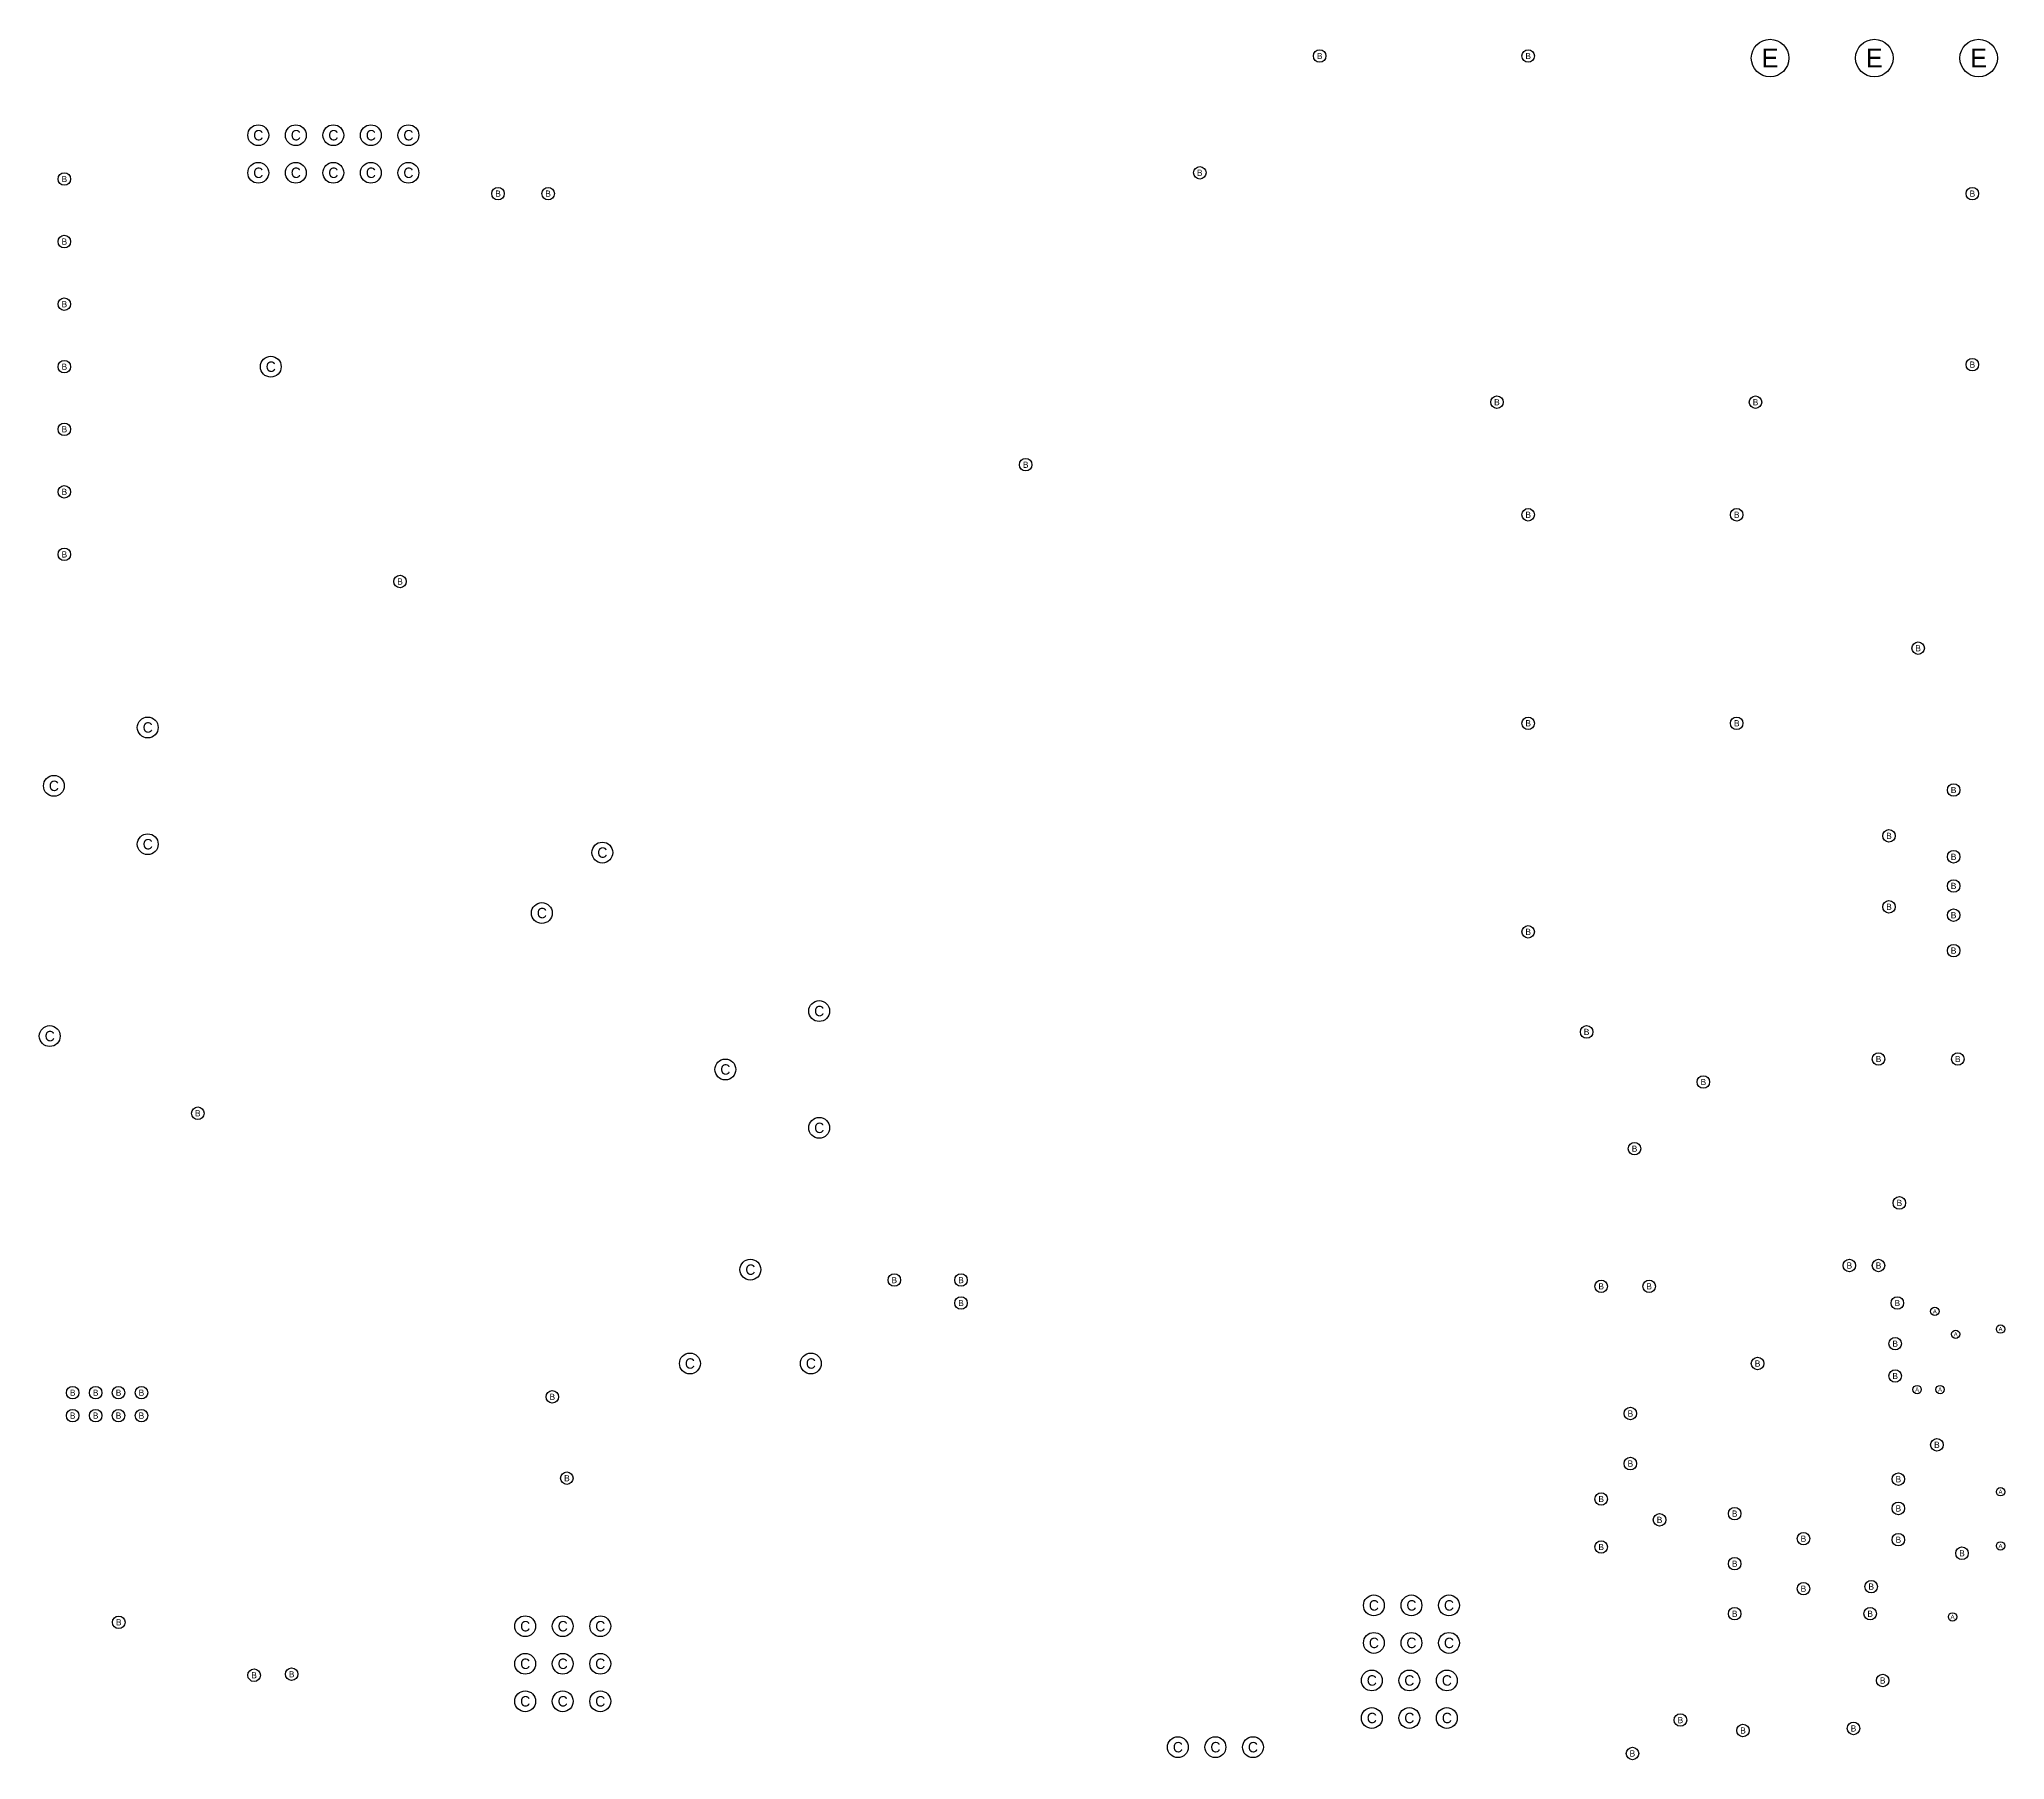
# Model space of a CAD drawing. Extents: x -12 to 315, y -10 to 160.
# Drawn here: x 37.3 to 84.42, y 73.15 to 114.4 of the extents above; entities that cross this region are included whole.
import ezdxf
from ezdxf.enums import TextEntityAlignment as Align

# ---------------------------------------------------------------- set-up
doc = ezdxf.new("R2010")
doc.units = 0
doc.layers.get('0').update_dxf_attribs({"linetype": 'CONTINUOUS'})
doc.layers.add('MA_NCLEGEND-1-6', color=231, linetype='CONTINUOUS')

# ---------------------------------------------------------------- blocks, each defined once
blk = doc.blocks.new('FIGURE_CIRCLE')
blk.add_circle((0, 0), 0.5)

msp = doc.modelspace()

# ---------------------------------------------------------------- block references
at = {"layer": 'MA_NCLEGEND-1-6'}
for p, xscale, yscale in [((68, 114), 0.3, 0.3), ((73, 114), 0.3, 0.3), ((78.8, 113.95), 0.9, 0.9), ((81.3, 113.95), 0.9, 0.9), ((83.8, 113.95), 0.9, 0.9), ((42.55, 112.1), 0.5, 0.5), ((43.45, 112.1), 0.5, 0.5), ((44.35, 112.1), 0.5, 0.5), ((45.25, 112.1), 0.5, 0.5), ((46.15, 112.1), 0.5, 0.5), ((42.55, 111.2), 0.5, 0.5), ((43.45, 111.2), 0.5, 0.5), ((44.35, 111.2), 0.5, 0.5), ((45.25, 111.2), 0.5, 0.5), ((46.15, 111.2), 0.5, 0.5), ((65.125, 111.2), 0.3, 0.3), ((37.9, 111.05), 0.3, 0.3), ((48.3, 110.7), 0.3, 0.3), ((49.5, 110.7), 0.3, 0.3), ((83.65, 110.7), 0.3, 0.3), ((37.9, 109.55), 0.3, 0.3), ((37.9, 108.05), 0.3, 0.3), ((37.9, 106.55), 0.3, 0.3), ((42.85, 106.55), 0.5, 0.5), ((83.65, 106.6), 0.3, 0.3), ((72.25, 105.7), 0.3, 0.3), ((78.45, 105.7), 0.3, 0.3), ((37.9, 105.05), 0.3, 0.3), ((60.95, 104.2), 0.3, 0.3), ((37.9, 103.55), 0.3, 0.3), ((73, 103), 0.3, 0.3), ((78, 103), 0.3, 0.3), ((37.9, 102.05), 0.3, 0.3), ((45.95, 101.4), 0.3, 0.3), ((82.35, 99.8), 0.3, 0.3), ((39.9, 97.9), 0.5, 0.5), ((73, 98), 0.3, 0.3), ((78, 98), 0.3, 0.3), ((37.65, 96.5), 0.5, 0.5), ((83.2, 96.4), 0.3, 0.3), ((39.9, 95.1), 0.5, 0.5), ((81.65, 95.3), 0.3, 0.3), ((50.8, 94.9), 0.5, 0.5), ((83.2, 94.8), 0.3, 0.3), ((83.2, 94.1), 0.3, 0.3), ((49.35, 93.45), 0.5, 0.5), ((81.65, 93.6), 0.3, 0.3), ((83.2, 93.4), 0.3, 0.3), ((73, 93), 0.3, 0.3), ((83.2, 92.55), 0.3, 0.3), ((56, 91.1), 0.5, 0.5), ((37.55, 90.5), 0.5, 0.5), ((74.4, 90.6), 0.3, 0.3), ((81.4, 89.95), 0.3, 0.3), ((83.3, 89.95), 0.3, 0.3), ((53.75, 89.7), 0.5, 0.5), ((77.2, 89.4), 0.3, 0.3), ((41.1, 88.65), 0.3, 0.3), ((56, 88.3), 0.5, 0.5), ((75.55, 87.8), 0.3, 0.3), ((81.9, 86.5), 0.3, 0.3), ((54.35, 84.9), 0.5, 0.5), ((80.7, 85), 0.3, 0.3), ((81.4, 85), 0.3, 0.3), ((57.8, 84.65), 0.3, 0.3), ((59.4, 84.65), 0.3, 0.3), ((74.75, 84.5), 0.3, 0.3), ((75.9, 84.5), 0.3, 0.3), ((59.4, 84.1), 0.3, 0.3), ((81.85, 84.1), 0.3, 0.3), ((82.75, 83.9), 0.2, 0.2), ((83.25, 83.35), 0.2, 0.2), ((84.325, 83.475), 0.2, 0.2), ((81.8, 83.125), 0.3, 0.3), ((52.9, 82.65), 0.5, 0.5), ((55.8, 82.65), 0.5, 0.5), ((78.5, 82.65), 0.3, 0.3), ((81.8, 82.35), 0.3, 0.3), ((38.1, 81.95), 0.3, 0.3), ((38.65, 81.95), 0.3, 0.3), ((39.2, 81.95), 0.3, 0.3), ((39.75, 81.95), 0.3, 0.3), ((49.6, 81.85), 0.3, 0.3), ((82.325, 82.025), 0.2, 0.2), ((82.875, 82.025), 0.2, 0.2), ((38.1, 81.4), 0.3, 0.3), ((38.65, 81.4), 0.3, 0.3), ((39.2, 81.4), 0.3, 0.3), ((39.75, 81.4), 0.3, 0.3), ((75.45, 81.45), 0.3, 0.3), ((82.8, 80.7), 0.3, 0.3), ((75.45, 80.25), 0.3, 0.3), ((49.95, 79.9), 0.3, 0.3), ((81.875, 79.875), 0.3, 0.3), ((84.325, 79.575), 0.2, 0.2), ((74.75, 79.4), 0.3, 0.3), ((77.95, 79.05), 0.3, 0.3), ((81.875, 79.175), 0.3, 0.3), ((76.15, 78.9), 0.3, 0.3), ((74.75, 78.25), 0.3, 0.3), ((79.6, 78.45), 0.3, 0.3), ((81.875, 78.425), 0.3, 0.3), ((83.4, 78.1), 0.3, 0.3), ((84.325, 78.275), 0.2, 0.2), ((77.95, 77.85), 0.3, 0.3), ((79.6, 77.25), 0.3, 0.3), ((81.225, 77.3), 0.3, 0.3), ((69.3, 76.85), 0.5, 0.5), ((70.2, 76.85), 0.5, 0.5), ((71.1, 76.85), 0.5, 0.5), ((39.205, 76.445), 0.3, 0.3), ((48.95, 76.35), 0.5, 0.5), ((49.85, 76.35), 0.5, 0.5), ((50.75, 76.35), 0.5, 0.5), ((77.95, 76.65), 0.3, 0.3), ((81.2, 76.65), 0.3, 0.3), ((83.175, 76.575), 0.2, 0.2), ((69.3, 75.95), 0.5, 0.5), ((70.2, 75.95), 0.5, 0.5), ((71.1, 75.95), 0.5, 0.5), ((48.95, 75.45), 0.5, 0.5), ((49.85, 75.45), 0.5, 0.5), ((50.75, 75.45), 0.5, 0.5), ((42.45, 75.175), 0.3, 0.3), ((43.35, 75.2), 0.3, 0.3), ((69.25, 75.05), 0.5, 0.5), ((70.15, 75.05), 0.5, 0.5), ((71.05, 75.05), 0.5, 0.5), ((81.5, 75.05), 0.3, 0.3), ((48.95, 74.55), 0.5, 0.5), ((49.85, 74.55), 0.5, 0.5), ((50.75, 74.55), 0.5, 0.5), ((69.25, 74.15), 0.5, 0.5), ((70.15, 74.15), 0.5, 0.5), ((71.05, 74.15), 0.5, 0.5), ((76.65, 74.1), 0.3, 0.3), ((78.15, 73.85), 0.3, 0.3), ((80.8, 73.9), 0.3, 0.3), ((64.6, 73.45), 0.5, 0.5), ((65.5, 73.45), 0.5, 0.5), ((66.4, 73.45), 0.5, 0.5), ((75.5, 73.3), 0.3, 0.3)]:
    msp.add_blockref('FIGURE_CIRCLE', p, dxfattribs=dict(at, xscale=xscale, yscale=yscale))

# ---------------------------------------------------------------- texts
for s, height, p in [('B', 0.15, (68, 114)), ('B', 0.15, (73, 114)), ('E', 0.45, (78.8, 113.95)), ('E', 0.45, (81.3, 113.95)), ('E', 0.45, (83.8, 113.95)), ('C', 0.25, (42.55, 112.1)), ('C', 0.25, (43.45, 112.1)), ('C', 0.25, (44.35, 112.1)), ('C', 0.25, (45.25, 112.1)), ('C', 0.25, (46.15, 112.1)), ('C', 0.25, (42.55, 111.2)), ('C', 0.25, (43.45, 111.2)), ('C', 0.25, (44.35, 111.2)), ('C', 0.25, (45.25, 111.2)), ('C', 0.25, (46.15, 111.2)), ('B', 0.15, (65.125, 111.2)), ('B', 0.15, (37.9, 111.05)), ('B', 0.15, (48.3, 110.7)), ('B', 0.15, (49.5, 110.7)), ('B', 0.15, (83.65, 110.7)), ('B', 0.15, (37.9, 109.55)), ('B', 0.15, (37.9, 108.05)), ('B', 0.15, (37.9, 106.55)), ('C', 0.25, (42.85, 106.55)), ('B', 0.15, (83.65, 106.6)), ('B', 0.15, (72.25, 105.7)), ('B', 0.15, (78.45, 105.7)), ('B', 0.15, (37.9, 105.05)), ('B', 0.15, (60.95, 104.2)), ('B', 0.15, (37.9, 103.55)), ('B', 0.15, (73, 103)), ('B', 0.15, (78, 103)), ('B', 0.15, (37.9, 102.05)), ('B', 0.15, (45.95, 101.4)), ('B', 0.15, (82.35, 99.8)), ('C', 0.25, (39.9, 97.9)), ('B', 0.15, (73, 98)), ('B', 0.15, (78, 98)), ('C', 0.25, (37.65, 96.5)), ('B', 0.15, (83.2, 96.4)), ('C', 0.25, (39.9, 95.1)), ('B', 0.15, (81.65, 95.3)), ('C', 0.25, (50.8, 94.9)), ('B', 0.15, (83.2, 94.8)), ('B', 0.15, (83.2, 94.1)), ('C', 0.25, (49.35, 93.45)), ('B', 0.15, (81.65, 93.6)), ('B', 0.15, (83.2, 93.4)), ('B', 0.15, (73, 93)), ('B', 0.15, (83.2, 92.55)), ('C', 0.25, (56, 91.1)), ('C', 0.25, (37.55, 90.5)), ('B', 0.15, (74.4, 90.6)), ('B', 0.15, (81.4, 89.95)), ('B', 0.15, (83.3, 89.95)), ('C', 0.25, (53.75, 89.7)), ('B', 0.15, (77.2, 89.4)), ('B', 0.15, (41.1, 88.65)), ('C', 0.25, (56, 88.3)), ('B', 0.15, (75.55, 87.8)), ('B', 0.15, (81.9, 86.5)), ('C', 0.25, (54.35, 84.9)), ('B', 0.15, (80.7, 85)), ('B', 0.15, (81.4, 85)), ('B', 0.15, (57.8, 84.65)), ('B', 0.15, (59.4, 84.65)), ('B', 0.15, (74.75, 84.5)), ('B', 0.15, (75.9, 84.5)), ('B', 0.15, (59.4, 84.1)), ('B', 0.15, (81.85, 84.1)), ('A', 0.1, (82.75, 83.9)), ('A', 0.1, (84.325, 83.475)), ('B', 0.15, (81.8, 83.125)), ('A', 0.1, (83.25, 83.35)), ('C', 0.25, (52.9, 82.65)), ('C', 0.25, (55.8, 82.65)), ('B', 0.15, (78.5, 82.65)), ('B', 0.15, (38.1, 81.95)), ('B', 0.15, (38.65, 81.95)), ('B', 0.15, (39.2, 81.95)), ('B', 0.15, (39.75, 81.95)), ('B', 0.15, (81.8, 82.35)), ('A', 0.1, (82.325, 82.025)), ('A', 0.1, (82.875, 82.025)), ('B', 0.15, (49.6, 81.85)), ('B', 0.15, (38.1, 81.4)), ('B', 0.15, (38.65, 81.4)), ('B', 0.15, (39.2, 81.4)), ('B', 0.15, (39.75, 81.4)), ('B', 0.15, (75.45, 81.45)), ('B', 0.15, (82.8, 80.7)), ('B', 0.15, (75.45, 80.25)), ('B', 0.15, (49.95, 79.9)), ('B', 0.15, (81.875, 79.875)), ('B', 0.15, (74.75, 79.4)), ('B', 0.15, (81.875, 79.175)), ('A', 0.1, (84.325, 79.575)), ('B', 0.15, (76.15, 78.9)), ('B', 0.15, (77.95, 79.05)), ('B', 0.15, (74.75, 78.25)), ('B', 0.15, (79.6, 78.45)), ('B', 0.15, (81.875, 78.425)), ('A', 0.1, (84.325, 78.275)), ('B', 0.15, (77.95, 77.85)), ('B', 0.15, (83.4, 78.1)), ('B', 0.15, (79.6, 77.25)), ('B', 0.15, (81.225, 77.3)), ('C', 0.25, (69.3, 76.85)), ('C', 0.25, (70.2, 76.85)), ('C', 0.25, (71.1, 76.85)), ('B', 0.15, (39.205, 76.445)), ('C', 0.25, (48.95, 76.35)), ('C', 0.25, (49.85, 76.35)), ('C', 0.25, (50.75, 76.35)), ('B', 0.15, (77.95, 76.65)), ('B', 0.15, (81.2, 76.65)), ('A', 0.1, (83.175, 76.575)), ('C', 0.25, (69.3, 75.95)), ('C', 0.25, (70.2, 75.95)), ('C', 0.25, (71.1, 75.95)), ('C', 0.25, (48.95, 75.45)), ('C', 0.25, (49.85, 75.45)), ('C', 0.25, (50.75, 75.45)), ('B', 0.15, (42.45, 75.175)), ('B', 0.15, (43.35, 75.2)), ('C', 0.25, (69.25, 75.05)), ('C', 0.25, (70.15, 75.05)), ('C', 0.25, (71.05, 75.05)), ('B', 0.15, (81.5, 75.05)), ('C', 0.25, (48.95, 74.55)), ('C', 0.25, (49.85, 74.55)), ('C', 0.25, (50.75, 74.55)), ('C', 0.25, (69.25, 74.15)), ('C', 0.25, (70.15, 74.15)), ('C', 0.25, (71.05, 74.15)), ('B', 0.15, (76.65, 74.1)), ('C', 0.25, (64.6, 73.45)), ('C', 0.25, (65.5, 73.45)), ('C', 0.25, (66.4, 73.45)), ('B', 0.15, (78.15, 73.85)), ('B', 0.15, (80.8, 73.9)), ('B', 0.15, (75.5, 73.3))]:
    msp.add_text(s, height=height, dxfattribs=at).set_placement(p, align=Align.MIDDLE_CENTER)

doc.saveas('drawing.dxf')
